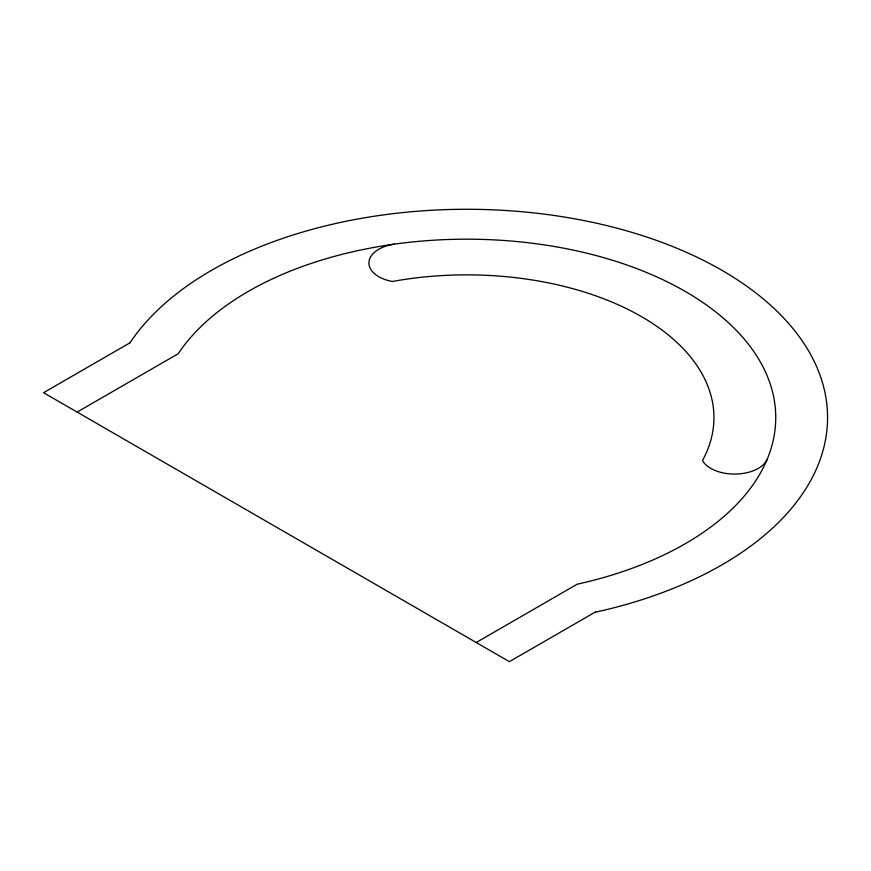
<?xml version="1.0" encoding="UTF-8"?>
<svg xmlns="http://www.w3.org/2000/svg" width="871" height="871" viewBox="0 0 871 871"><rect width="100%" height="100%" fill="white"/><g stroke="black" fill="none" stroke-linecap="round" stroke-linejoin="round"><path stroke-width="1.31" d="M129.714 342.967L43.55 392.712L509.383 661.655L595.557 611.91M77.116 412.092L178.239 353.702A308.998 178.403 0 0 1 685.325 291.48A308.998 178.403 0 0 1 577.19 584.201L476.208 642.504M129.866 343A360.812 208.311 0 0 1 721.972 270.337A360.812 208.311 0 0 1 595.699 612.139M767.133 459.431A33.621 19.412 0 0 1 735.527 474.064A33.621 19.412 0 0 1 702.494 460.519A247.201 142.724 0 0 0 641.546 316.663A247.201 142.724 0 0 0 392.375 281.475A33.621 19.412 0 0 1 368.934 262.411A33.621 19.412 0 0 1 394.28 244.163"/></g></svg>
